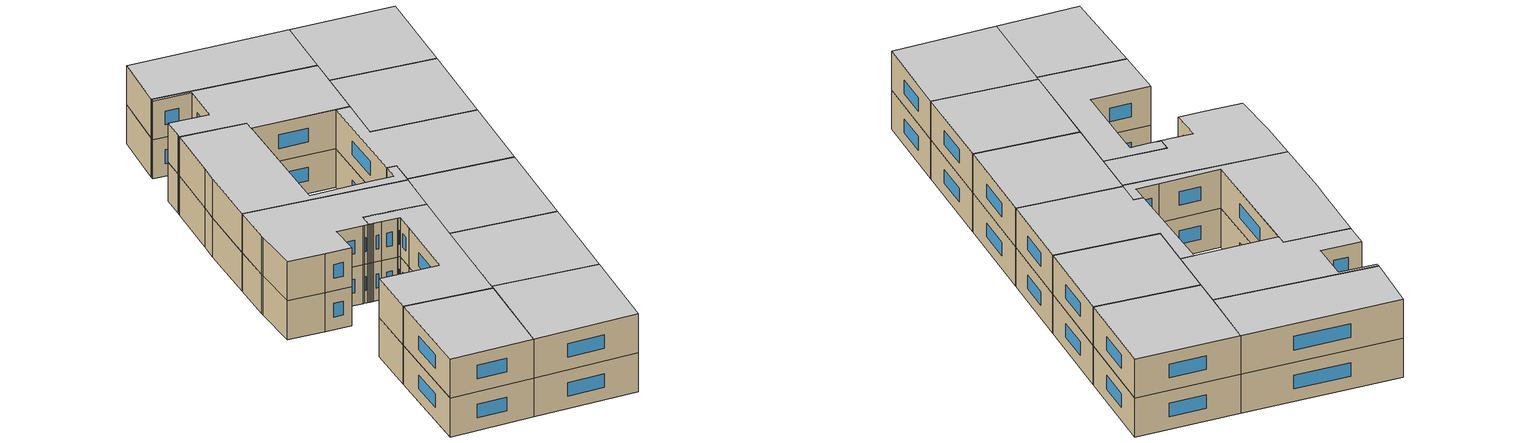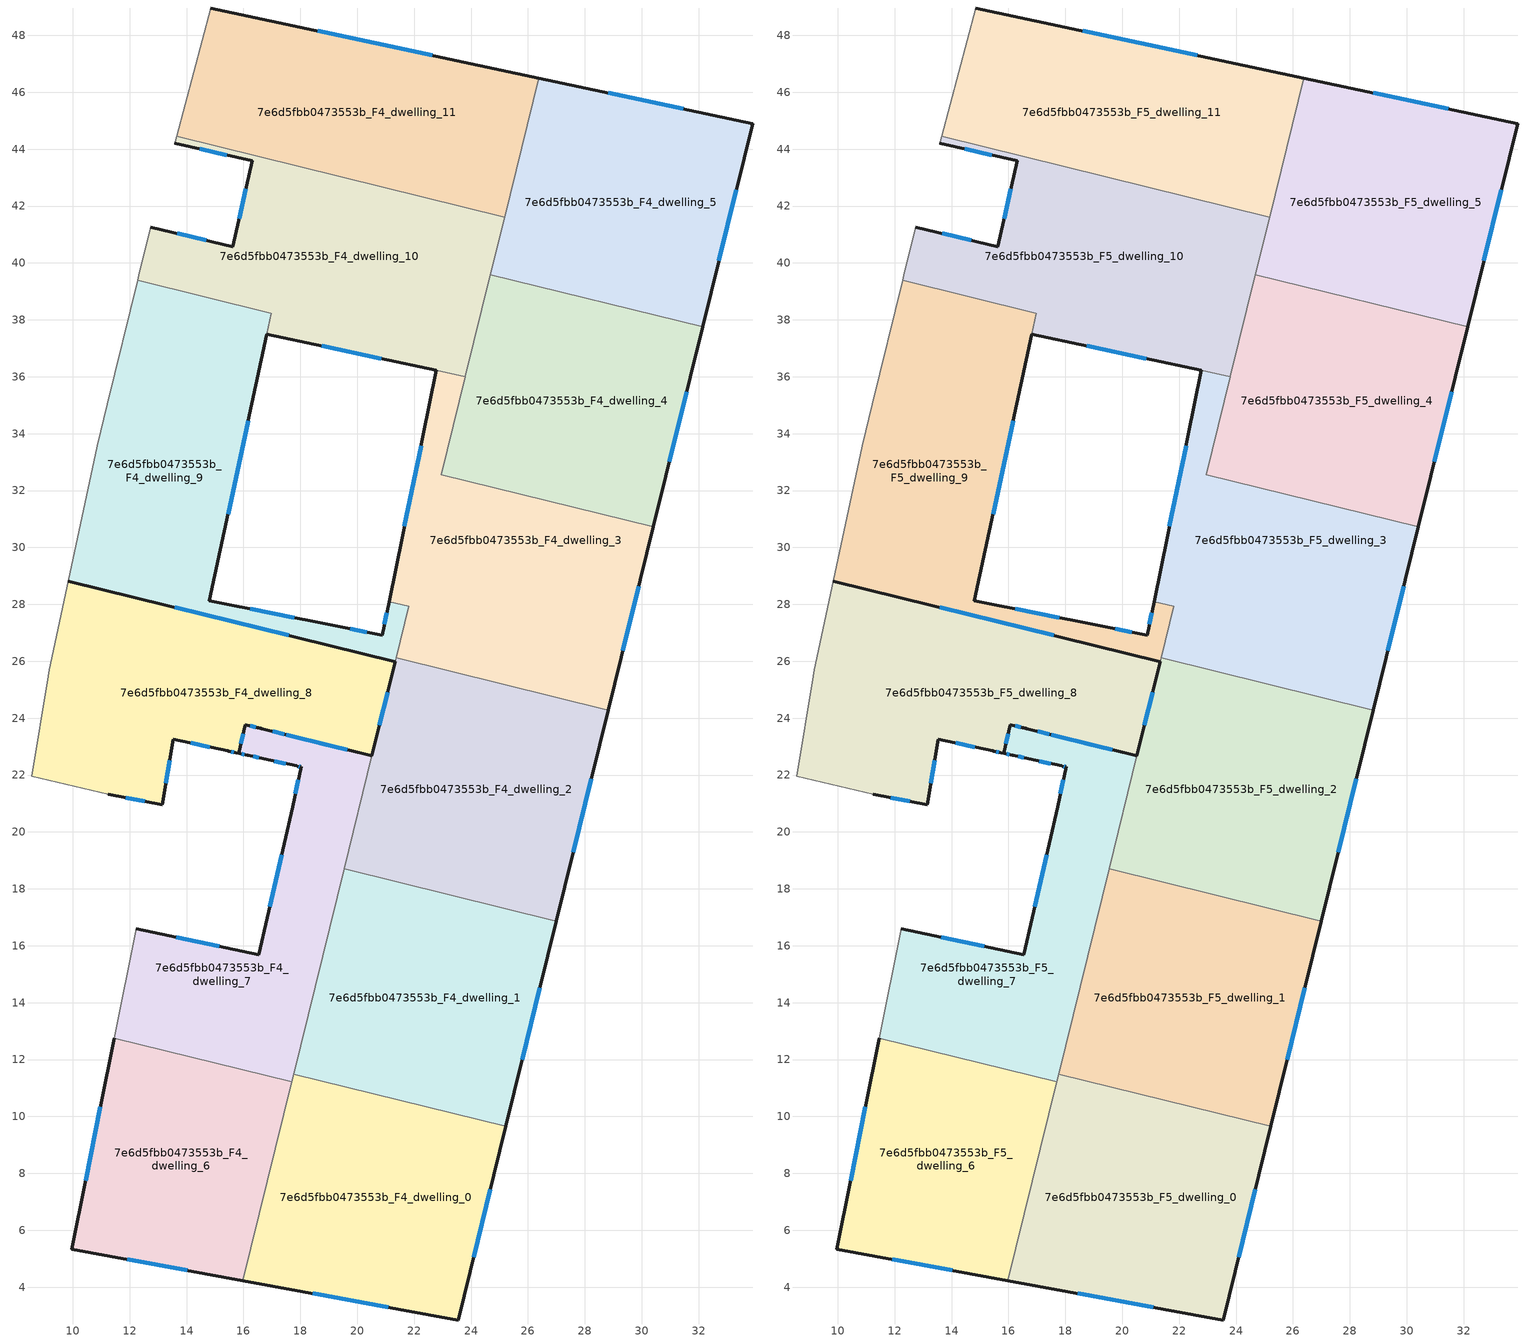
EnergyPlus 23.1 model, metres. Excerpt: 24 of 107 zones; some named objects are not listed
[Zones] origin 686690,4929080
7e6d5fbb0473553b_F4_dwelling_0
 floor to 7e6d5fbb0473553b_F3_dwelling_0 (EU_floor_Construction): 25.22,9.65 23.54,2.84 15.97,4.23 17.76,11.48 z12
 wall outside (EU_wall_Construction): 15.97,4.23 23.54,2.84 25.22,9.65 z12:15
 wall to 7e6d5fbb0473553b_F4_dwelling_1 (EU_wall_Construction): 25.22,9.65 17.76,11.48 z12:15
 wall to 7e6d5fbb0473553b_F4_dwelling_6 (EU_wall_Construction): 17.69,11.22 15.97,4.23 z12:15
 wall to 7e6d5fbb0473553b_F4_dwelling_7 (EU_wall_Construction): 17.76,11.48 17.69,11.22 z12:15
 window (EU_Window_Construction): 24.09,5.06 24.67,7.43 / 18.44,3.78 21.08,3.3 z12.98:14.02
7e6d5fbb0473553b_F4_dwelling_1
 floor to 7e6d5fbb0473553b_F3_dwelling_1 (EU_floor_Construction): 27,16.87 25.22,9.65 17.76,11.48 19.54,18.7 z12
 wall outside (EU_wall_Construction): 25.22,9.65 27,16.87 z12:15
 wall to 7e6d5fbb0473553b_F4_dwelling_2 (EU_wall_Construction): 27,16.87 19.54,18.7 z12:15
 wall to 7e6d5fbb0473553b_F4_dwelling_7 (EU_wall_Construction): 19.54,18.7 17.76,11.48 z12:15
 window (EU_Window_Construction): 25.8,12 26.42,14.52 z12.98:14.02
7e6d5fbb0473553b_F4_dwelling_10
 floor to 7e6d5fbb0473553b_F3_dwelling_10 (EU_floor_Construction): 25.18,41.62 23.8,36.01 16.81,37.5 16.97,38.23 12.28,39.39 12.34,39.65 12.73,41.26 15.62,40.57 16.3,43.59 13.58,44.21 13.6,44.26 13.65,44.45 z12
 wall outside (EU_wall_Construction): 13.58,44.21 16.3,43.59 15.62,40.57 12.73,41.26 / 16.81,37.5 22.78,36.22 z12:15
 wall to 7e6d5fbb0473553b_F4_dwelling_9 (EU_wall_Construction): 12.28,39.39 16.97,38.23 16.81,37.5 z12:15
 wall adiabatic (EU_wall_Construction): 12.73,41.26 12.34,39.65 12.28,39.39 / 13.65,44.45 13.6,44.26 13.58,44.21 z12:15
 wall to 7e6d5fbb0473553b_F4_dwelling_11 (EU_wall_Construction): 25.18,41.62 13.65,44.45 z12:15
 wall to 7e6d5fbb0473553b_F4_dwelling_3 (EU_wall_Construction): 22.78,36.22 23.8,36.01 z12:15
 wall to 7e6d5fbb0473553b_F4_dwelling_4 (EU_wall_Construction): 23.8,36.01 24.68,39.59 z12:15
 wall to 7e6d5fbb0473553b_F4_dwelling_5 (EU_wall_Construction): 24.68,39.59 25.18,41.62 z12:15
 window (EU_Window_Construction): 14.68,40.8 13.67,41.04 / 16.08,42.61 15.85,41.56 / 14.47,44.01 15.42,43.79 / 18.75,37.09 20.84,36.64 z12.98:14.02
7e6d5fbb0473553b_F4_dwelling_11
 floor to 7e6d5fbb0473553b_F3_dwelling_11 (EU_floor_Construction): 26.38,46.5 25.18,41.62 13.65,44.45 14.85,48.96 z12
 wall outside (EU_wall_Construction): 26.38,46.5 14.85,48.96 z12:15
 wall adiabatic (EU_wall_Construction): 14.85,48.96 13.65,44.45 z12:15
 wall to 7e6d5fbb0473553b_F4_dwelling_5 (EU_wall_Construction): 25.18,41.62 26.38,46.5 z12:15
 window (EU_Window_Construction): 22.63,47.3 18.6,48.16 z12.98:14.02
7e6d5fbb0473553b_F4_dwelling_2
 floor to 7e6d5fbb0473553b_F3_dwelling_2 (EU_floor_Construction): 28.82,24.28 27,16.87 19.54,18.7 21.36,26.12 z12
 wall outside (EU_wall_Construction): 27,16.87 28.82,24.28 / 21.33,25.99 20.52,22.68 z12:15
 wall to 7e6d5fbb0473553b_F4_dwelling_3 (EU_wall_Construction): 28.82,24.28 21.36,26.12 z12:15
 wall to 7e6d5fbb0473553b_F4_dwelling_9 (EU_wall_Construction): 21.36,26.12 21.33,25.99 z12:15
 wall to 7e6d5fbb0473553b_F4_dwelling_7 (EU_wall_Construction): 20.52,22.68 19.54,18.7 z12:15
 window (EU_Window_Construction): 27.59,19.28 28.23,21.87 / 21.07,24.91 20.78,23.75 z12.98:14.02
7e6d5fbb0473553b_F4_dwelling_3
 floor to 7e6d5fbb0473553b_F3_dwelling_3 (EU_floor_Construction): 30.41,30.72 28.82,24.28 21.36,26.12 21.81,27.93 21.12,28.1 22.78,36.22 23.8,36.01 22.95,32.56 z12
 wall outside (EU_wall_Construction): 22.78,36.22 21.12,28.1 / 28.82,24.28 30.41,30.72 z12:15
 wall to 7e6d5fbb0473553b_F4_dwelling_9 (EU_wall_Construction): 21.12,28.1 21.81,27.93 21.36,26.12 z12:15
 wall to 7e6d5fbb0473553b_F4_dwelling_4 (EU_wall_Construction): 30.41,30.72 22.95,32.56 23.8,36.01 z12:15
 window (EU_Window_Construction): 22.24,33.58 21.66,30.74 / 29.34,26.38 29.89,28.63 z12.98:14.02
7e6d5fbb0473553b_F4_dwelling_4
 floor to 7e6d5fbb0473553b_F3_dwelling_4 (EU_floor_Construction): 32.14,37.75 30.41,30.72 22.95,32.56 24.68,39.59 z12
 wall outside (EU_wall_Construction): 30.41,30.72 32.14,37.75 z12:15
 wall to 7e6d5fbb0473553b_F4_dwelling_5 (EU_wall_Construction): 32.14,37.75 24.68,39.59 z12:15
 window (EU_Window_Construction): 30.97,33.01 31.57,35.47 z12.98:14.02
7e6d5fbb0473553b_F4_dwelling_5
 floor to 7e6d5fbb0473553b_F3_dwelling_5 (EU_floor_Construction): 33.89,44.89 32.14,37.75 24.68,39.59 26.38,46.5 z12
 wall outside (EU_wall_Construction): 32.14,37.75 33.89,44.89 26.38,46.5 z12:15
 window (EU_Window_Construction): 31.45,45.42 28.82,45.98 / 32.71,40.07 33.32,42.57 z12.98:14.02
7e6d5fbb0473553b_F4_dwelling_6
 floor to 7e6d5fbb0473553b_F3_dwelling_6 (EU_floor_Construction): 17.69,11.22 15.97,4.23 9.96,5.33 11.46,12.75 z12
 wall outside (EU_wall_Construction): 11.46,12.75 9.96,5.33 15.97,4.23 z12:15
 wall to 7e6d5fbb0473553b_F4_dwelling_7 (EU_wall_Construction): 17.69,11.22 11.46,12.75 z12:15
 window (EU_Window_Construction): 11.92,4.98 14.02,4.59 / 10.97,10.34 10.45,7.75 z12.98:14.02
7e6d5fbb0473553b_F4_dwelling_7
 floor to 7e6d5fbb0473553b_F3_dwelling_7 (EU_floor_Construction): 20.52,22.68 17.69,11.22 11.46,12.75 12.23,16.6 16.54,15.68 17.72,20.89 18.03,22.28 17.89,22.32 17.87,22.32 16.71,22.57 16.16,22.69 16.13,22.7 15.83,22.76 16.06,23.77 16.61,23.64 16.64,23.63 17.81,23.34 17.83,23.34 z12
 wall outside (EU_wall_Construction): 16.13,22.7 16.16,22.69 16.71,22.57 17.87,22.32 17.89,22.32 18.03,22.28 17.72,20.89 16.54,15.68 12.23,16.6 / 20.52,22.68 17.83,23.34 17.81,23.34 16.64,23.63 16.61,23.64 16.06,23.77 15.83,22.76 z12:15
 wall adiabatic (EU_wall_Construction): 12.23,16.6 11.46,12.75 z12:15
 wall to 7e6d5fbb0473553b_F4_dwelling_8 (EU_wall_Construction): 15.83,22.76 15.91,22.75 16.08,22.71 16.13,22.7 z12:15
 window (EU_Window_Construction): 15.14,15.98 13.64,16.3 / 17.34,19.2 16.93,17.38 / 17.93,21.83 17.82,21.35 / 17.93,22.31 17.99,22.29 / 17.09,22.49 17.49,22.4 / 16.34,22.65 16.53,22.61 / 15.99,23.44 15.91,23.09 / 16.43,23.68 16.24,23.73 / 17.43,23.44 17.02,23.54 / 19.64,22.89 18.7,23.12 z12.98:14.02
7e6d5fbb0473553b_F4_dwelling_8
 floor to 7e6d5fbb0473553b_F3_dwelling_8 (EU_floor_Construction): 21.33,25.99 20.52,22.68 16.06,23.77 15.83,22.76 16.13,22.7 16.08,22.71 15.91,22.75 15.73,22.79 15.49,22.84 15.44,22.85 13.53,23.26 13.14,20.95 11.24,21.33 8.56,21.95 9.14,25.48 9.17,25.69 9.84,28.82 z12
 wall outside (EU_wall_Construction): 16.13,22.7 15.83,22.76 16.06,23.77 20.52,22.68 21.33,25.99 9.84,28.82 / 11.24,21.33 13.14,20.95 13.53,23.26 15.44,22.85 15.49,22.84 15.73,22.79 15.83,22.76 z12:15
 wall adiabatic (EU_wall_Construction): 9.84,28.82 9.17,25.69 9.14,25.48 8.56,21.95 11.24,21.33 z12:15
 window (EU_Window_Construction): 15.57,22.82 15.65,22.8 / 16.03,22.72 15.93,22.74 / 15.91,23.09 15.99,23.44 / 17.51,23.42 19.07,23.03 / 20.78,23.75 21.06,24.91 / 17.59,26.91 13.58,27.9 / 11.86,21.21 12.53,21.08 / 13.27,21.7 13.41,22.51 / 14.15,23.13 14.82,22.98 z12.98:14.02
7e6d5fbb0473553b_F4_dwelling_9
 floor to 7e6d5fbb0473553b_F3_dwelling_9 (EU_floor_Construction): 16.97,38.23 14.8,28.12 19.22,27.25 20.87,26.91 21.12,28.1 21.81,27.93 21.33,25.99 9.84,28.82 10.85,33.58 11.21,35.03 12.28,39.39 z12
 wall outside (EU_wall_Construction): 21.12,28.1 20.87,26.91 19.22,27.25 14.8,28.12 16.81,37.5 / 9.84,28.82 21.33,25.99 z12:15
 wall adiabatic (EU_wall_Construction): 12.28,39.39 11.21,35.03 10.85,33.58 9.84,28.82 z12:15
 window (EU_Window_Construction): 15.46,31.17 16.16,34.45 / 17.79,27.54 16.24,27.84 / 20.34,27.02 19.76,27.14 / 21.04,27.71 20.95,27.3 / 13.58,27.9 17.59,26.91 z12.98:14.02
7e6d5fbb0473553b_F5_dwelling_0
 floor to 7e6d5fbb0473553b_F4_dwelling_0 (EU_floor_Construction): 25.22,9.65 23.54,2.84 15.97,4.23 17.76,11.48 z15
 wall outside (EU_wall_Construction): 15.97,4.23 23.54,2.84 25.22,9.65 z15:18
 wall to 7e6d5fbb0473553b_F5_dwelling_1 (EU_wall_Construction): 25.22,9.65 17.76,11.48 z15:18
 wall to 7e6d5fbb0473553b_F5_dwelling_6 (EU_wall_Construction): 17.69,11.22 15.97,4.23 z15:18
 wall to 7e6d5fbb0473553b_F5_dwelling_7 (EU_wall_Construction): 17.76,11.48 17.69,11.22 z15:18
 window (EU_Window_Construction): 24.09,5.06 24.67,7.43 / 18.44,3.78 21.08,3.3 z15.98:17.02
 ceiling to 7e6d5fbb0473553b_F6_dwelling_0 (EU_floor_Construction): 23.54,2.84 25.22,9.65 17.76,11.48 15.97,4.23 z18
7e6d5fbb0473553b_F5_dwelling_1
 floor to 7e6d5fbb0473553b_F4_dwelling_1 (EU_floor_Construction): 27,16.87 25.22,9.65 17.76,11.48 19.54,18.7 z15
 wall outside (EU_wall_Construction): 25.22,9.65 27,16.87 z15:18
 wall to 7e6d5fbb0473553b_F5_dwelling_2 (EU_wall_Construction): 27,16.87 19.54,18.7 z15:18
 wall to 7e6d5fbb0473553b_F5_dwelling_7 (EU_wall_Construction): 19.54,18.7 17.76,11.48 z15:18
 window (EU_Window_Construction): 25.8,12 26.42,14.52 z15.98:17.02
 ceiling to 7e6d5fbb0473553b_F6_dwelling_1 (EU_floor_Construction): 25.22,9.65 27,16.87 19.54,18.7 17.76,11.48 z18
7e6d5fbb0473553b_F5_dwelling_10
 floor to 7e6d5fbb0473553b_F4_dwelling_10 (EU_floor_Construction): 25.18,41.62 23.8,36.01 16.81,37.5 16.97,38.23 12.28,39.39 12.34,39.65 12.73,41.26 15.62,40.57 16.3,43.59 13.58,44.21 13.6,44.26 13.65,44.45 z15
 wall outside (EU_wall_Construction): 13.58,44.21 16.3,43.59 15.62,40.57 12.73,41.26 / 16.81,37.5 22.78,36.22 z15:18
 wall to 7e6d5fbb0473553b_F5_dwelling_9 (EU_wall_Construction): 12.28,39.39 16.97,38.23 16.81,37.5 z15:18
 wall adiabatic (EU_wall_Construction): 12.73,41.26 12.34,39.65 12.28,39.39 / 13.65,44.45 13.6,44.26 13.58,44.21 z15:18
 wall to 7e6d5fbb0473553b_F5_dwelling_11 (EU_wall_Construction): 25.18,41.62 13.65,44.45 z15:18
 wall to 7e6d5fbb0473553b_F5_dwelling_3 (EU_wall_Construction): 22.78,36.22 23.8,36.01 z15:18
 wall to 7e6d5fbb0473553b_F5_dwelling_4 (EU_wall_Construction): 23.8,36.01 24.68,39.59 z15:18
 wall to 7e6d5fbb0473553b_F5_dwelling_5 (EU_wall_Construction): 24.68,39.59 25.18,41.62 z15:18
 window (EU_Window_Construction): 14.68,40.8 13.67,41.04 / 16.08,42.61 15.85,41.56 / 14.47,44.01 15.42,43.79 / 18.75,37.09 20.84,36.64 z15.98:17.02
 ceiling to 7e6d5fbb0473553b_F6_dwelling_10 (EU_floor_Construction): 23.8,36.01 25.18,41.62 13.65,44.45 13.6,44.26 13.58,44.21 16.3,43.59 15.62,40.57 12.73,41.26 12.34,39.65 12.28,39.39 16.97,38.23 16.81,37.5 z18
7e6d5fbb0473553b_F5_dwelling_11
 floor to 7e6d5fbb0473553b_F4_dwelling_11 (EU_floor_Construction): 26.38,46.5 25.18,41.62 13.65,44.45 14.85,48.96 z15
 wall outside (EU_wall_Construction): 26.38,46.5 14.85,48.96 z15:18
 wall adiabatic (EU_wall_Construction): 14.85,48.96 13.65,44.45 z15:18
 wall to 7e6d5fbb0473553b_F5_dwelling_5 (EU_wall_Construction): 25.18,41.62 26.38,46.5 z15:18
 window (EU_Window_Construction): 22.63,47.3 18.6,48.16 z15.98:17.02
 ceiling to 7e6d5fbb0473553b_F6_dwelling_11 (EU_floor_Construction): 25.18,41.62 26.38,46.5 14.85,48.96 13.65,44.45 z18
7e6d5fbb0473553b_F5_dwelling_2
 floor to 7e6d5fbb0473553b_F4_dwelling_2 (EU_floor_Construction): 28.82,24.28 27,16.87 19.54,18.7 21.36,26.12 z15
 wall outside (EU_wall_Construction): 27,16.87 28.82,24.28 / 21.33,25.99 20.52,22.68 z15:18
 wall to 7e6d5fbb0473553b_F5_dwelling_3 (EU_wall_Construction): 28.82,24.28 21.36,26.12 z15:18
 wall to 7e6d5fbb0473553b_F5_dwelling_9 (EU_wall_Construction): 21.36,26.12 21.33,25.99 z15:18
 wall to 7e6d5fbb0473553b_F5_dwelling_7 (EU_wall_Construction): 20.52,22.68 19.54,18.7 z15:18
 window (EU_Window_Construction): 27.59,19.28 28.23,21.87 / 21.07,24.91 20.78,23.75 z15.98:17.02
 ceiling to 7e6d5fbb0473553b_F6_dwelling_2 (EU_floor_Construction): 27,16.87 28.82,24.28 21.36,26.12 19.54,18.7 z18
7e6d5fbb0473553b_F5_dwelling_3
 floor to 7e6d5fbb0473553b_F4_dwelling_3 (EU_floor_Construction): 30.41,30.72 28.82,24.28 21.36,26.12 21.81,27.93 21.12,28.1 22.78,36.22 23.8,36.01 22.95,32.56 z15
 wall outside (EU_wall_Construction): 22.78,36.22 21.12,28.1 / 28.82,24.28 30.41,30.72 z15:18
 wall to 7e6d5fbb0473553b_F5_dwelling_9 (EU_wall_Construction): 21.12,28.1 21.81,27.93 21.36,26.12 z15:18
 wall to 7e6d5fbb0473553b_F5_dwelling_4 (EU_wall_Construction): 30.41,30.72 22.95,32.56 23.8,36.01 z15:18
 window (EU_Window_Construction): 22.24,33.58 21.66,30.74 / 29.34,26.38 29.89,28.63 z15.98:17.02
 ceiling to 7e6d5fbb0473553b_F6_dwelling_3 (EU_floor_Construction): 28.82,24.28 30.41,30.72 22.95,32.56 23.8,36.01 22.78,36.22 21.12,28.1 21.81,27.93 21.36,26.12 z18
7e6d5fbb0473553b_F5_dwelling_4
 floor to 7e6d5fbb0473553b_F4_dwelling_4 (EU_floor_Construction): 32.14,37.75 30.41,30.72 22.95,32.56 24.68,39.59 z15
 wall outside (EU_wall_Construction): 30.41,30.72 32.14,37.75 z15:18
 wall to 7e6d5fbb0473553b_F5_dwelling_5 (EU_wall_Construction): 32.14,37.75 24.68,39.59 z15:18
 window (EU_Window_Construction): 30.97,33.01 31.57,35.47 z15.98:17.02
 ceiling to 7e6d5fbb0473553b_F6_dwelling_4 (EU_floor_Construction): 30.41,30.72 32.14,37.75 24.68,39.59 22.95,32.56 z18
7e6d5fbb0473553b_F5_dwelling_5
 floor to 7e6d5fbb0473553b_F4_dwelling_5 (EU_floor_Construction): 33.89,44.89 32.14,37.75 24.68,39.59 26.38,46.5 z15
 wall outside (EU_wall_Construction): 32.14,37.75 33.89,44.89 26.38,46.5 z15:18
 window (EU_Window_Construction): 31.45,45.42 28.82,45.98 / 32.71,40.07 33.32,42.57 z15.98:17.02
 ceiling to 7e6d5fbb0473553b_F6_dwelling_5 (EU_floor_Construction): 32.14,37.75 33.89,44.89 26.38,46.5 24.68,39.59 z18
7e6d5fbb0473553b_F5_dwelling_6
 floor to 7e6d5fbb0473553b_F4_dwelling_6 (EU_floor_Construction): 17.69,11.22 15.97,4.23 9.96,5.33 11.46,12.75 z15
 wall outside (EU_wall_Construction): 11.46,12.75 9.96,5.33 15.97,4.23 z15:18
 wall to 7e6d5fbb0473553b_F5_dwelling_7 (EU_wall_Construction): 17.69,11.22 11.46,12.75 z15:18
 window (EU_Window_Construction): 11.92,4.98 14.02,4.59 / 10.97,10.34 10.45,7.75 z15.98:17.02
 ceiling to 7e6d5fbb0473553b_F6_dwelling_6 (EU_floor_Construction): 15.97,4.23 17.69,11.22 11.46,12.75 9.96,5.33 z18
7e6d5fbb0473553b_F5_dwelling_7
 floor to 7e6d5fbb0473553b_F4_dwelling_7 (EU_floor_Construction): 20.52,22.68 17.69,11.22 11.46,12.75 12.23,16.6 16.54,15.68 17.72,20.89 18.03,22.28 17.89,22.32 17.87,22.32 16.71,22.57 16.16,22.69 16.13,22.7 15.83,22.76 16.06,23.77 16.61,23.64 16.64,23.63 17.81,23.34 17.83,23.34 z15
 wall outside (EU_wall_Construction): 16.13,22.7 16.16,22.69 16.71,22.57 17.87,22.32 17.89,22.32 18.03,22.28 17.72,20.89 16.54,15.68 12.23,16.6 / 20.52,22.68 17.83,23.34 17.81,23.34 16.64,23.63 16.61,23.64 16.06,23.77 15.83,22.76 z15:18
 wall adiabatic (EU_wall_Construction): 12.23,16.6 11.46,12.75 z15:18
 wall to 7e6d5fbb0473553b_F5_dwelling_8 (EU_wall_Construction): 15.83,22.76 15.91,22.75 16.08,22.71 16.13,22.7 z15:18
 window (EU_Window_Construction): 15.14,15.98 13.64,16.3 / 17.34,19.2 16.93,17.38 / 17.93,21.83 17.82,21.35 / 17.93,22.31 17.99,22.29 / 17.09,22.49 17.49,22.4 / 16.34,22.65 16.53,22.61 / 15.99,23.44 15.91,23.09 / 16.43,23.68 16.24,23.73 / 17.43,23.44 17.02,23.54 / 19.64,22.89 18.7,23.12 z15.98:17.02
 ceiling to 7e6d5fbb0473553b_F6_dwelling_7 (EU_floor_Construction): 17.69,11.22 20.52,22.68 17.83,23.34 17.81,23.34 16.64,23.63 16.61,23.64 16.06,23.77 15.83,22.76 16.13,22.7 16.16,22.69 16.71,22.57 17.87,22.32 17.89,22.32 18.03,22.28 17.72,20.89 16.54,15.68 12.23,16.6 11.46,12.75 z18
7e6d5fbb0473553b_F5_dwelling_8
 floor to 7e6d5fbb0473553b_F4_dwelling_8 (EU_floor_Construction): 21.33,25.99 20.52,22.68 16.06,23.77 15.83,22.76 16.13,22.7 16.08,22.71 15.91,22.75 15.73,22.79 15.49,22.84 15.44,22.85 13.53,23.26 13.14,20.95 11.24,21.33 8.56,21.95 9.14,25.48 9.17,25.69 9.84,28.82 z15
 wall outside (EU_wall_Construction): 16.13,22.7 15.83,22.76 16.06,23.77 20.52,22.68 21.33,25.99 9.84,28.82 / 11.24,21.33 13.14,20.95 13.53,23.26 15.44,22.85 15.49,22.84 15.73,22.79 15.83,22.76 z15:18
 wall adiabatic (EU_wall_Construction): 9.84,28.82 9.17,25.69 9.14,25.48 8.56,21.95 11.24,21.33 z15:18
 window (EU_Window_Construction): 15.57,22.82 15.65,22.8 / 16.03,22.72 15.93,22.74 / 15.91,23.09 15.99,23.44 / 17.51,23.42 19.07,23.03 / 20.78,23.75 21.06,24.91 / 17.59,26.91 13.58,27.9 / 11.86,21.21 12.53,21.08 / 13.27,21.7 13.41,22.51 / 14.15,23.13 14.82,22.98 z15.98:17.02
 ceiling to 7e6d5fbb0473553b_F6_dwelling_8 (EU_floor_Construction): 20.52,22.68 21.33,25.99 9.84,28.82 9.17,25.69 9.14,25.48 8.56,21.95 11.24,21.33 13.14,20.95 13.53,23.26 15.44,22.85 15.49,22.84 15.73,22.79 15.91,22.75 16.08,22.71 16.13,22.7 15.83,22.76 16.06,23.77 z18
7e6d5fbb0473553b_F5_dwelling_9
 floor to 7e6d5fbb0473553b_F4_dwelling_9 (EU_floor_Construction): 16.97,38.23 14.8,28.12 19.22,27.25 20.87,26.91 21.12,28.1 21.81,27.93 21.33,25.99 9.84,28.82 10.85,33.58 11.21,35.03 12.28,39.39 z15
 wall outside (EU_wall_Construction): 21.12,28.1 20.87,26.91 19.22,27.25 14.8,28.12 16.81,37.5 / 9.84,28.82 21.33,25.99 z15:18
 wall adiabatic (EU_wall_Construction): 12.28,39.39 11.21,35.03 10.85,33.58 9.84,28.82 z15:18
 window (EU_Window_Construction): 15.46,31.17 16.16,34.45 / 17.79,27.54 16.24,27.84 / 20.34,27.02 19.76,27.14 / 21.04,27.71 20.95,27.3 / 13.58,27.9 17.59,26.91 z15.98:17.02
 ceiling to 7e6d5fbb0473553b_F6_dwelling_9 (EU_floor_Construction): 21.33,25.99 21.81,27.93 21.12,28.1 20.87,26.91 19.22,27.25 14.8,28.12 16.97,38.23 12.28,39.39 11.21,35.03 10.85,33.58 9.84,28.82 z18
[Building]
EU S2 Campaign: North Axis=0; Terrain=City; Solar Distribution=FullExterior
[Site:Location]
Bologna: Latitude=44.5; Longitude=11.25; Time Zone=1; Elevation=37
[SizingPeriod:WeatherFileDays]
AnnualSizingPeriod: Begin Month=1; Begin Day of Month=1; End Month=12; End Day of Month=31; Day of Week for Start Day=Monday; Use Weather File Daylight Saving Period=No; Use Weather File Rain and Snow Indicators=No
[MATERIAL]
EU_InternalMass_Material: Roughness=MediumRough; Thickness=0.1; Conductivity=1; Density=1800; Specific Heat=900; Thermal Absorptance=0.9; Solar Absorptance=0.7; Visible Absorptance=0.7
[MATERIAL:NOMASS] Roughness=MediumRough; Thermal Absorptance=0.9; Solar Absorptance=0.7; Visible Absorptance=0.7
Name | Thermal Resistance
EU_wall_NoMass | 0.905828
EU_floor_NoMass | 0.67114
[WINDOWMATERIAL:SIMPLEGLAZINGSYSTEM]
EU_Window_SimpleGlazing: UFactor=4.52486; Solar Heat Gain Coefficient=0.85; Visible Transmittance=0.85
[CONSTRUCTION]
EU_wall_Construction: EU_wall_NoMass
EU_floor_Construction: EU_floor_NoMass
EU_Window_Construction: EU_Window_SimpleGlazing
EU_InternalMass_Construction: EU_InternalMass_Material
[ZONE] Type=1; Multiplier=1; Ceiling Height=autocalculate; Floor Area=autocalculate; Part of Total Floor Area=Yes
Name | Volume
7e6d5fbb0473553b_F4_dwelling_0; 7e6d5fbb0473553b_F5_dwelling_0 | 166.756
7e6d5fbb0473553b_F4_dwelling_1; 7e6d5fbb0473553b_F5_dwelling_1 | 171.341
7e6d5fbb0473553b_F4_dwelling_10; 7e6d5fbb0473553b_F5_dwelling_10 | 175.202
7e6d5fbb0473553b_F4_dwelling_11; 7e6d5fbb0473553b_F5_dwelling_11 | 172.017
7e6d5fbb0473553b_F4_dwelling_2; 7e6d5fbb0473553b_F5_dwelling_2 | 175.941
7e6d5fbb0473553b_F4_dwelling_3; 7e6d5fbb0473553b_F5_dwelling_3 | 174.679
7e6d5fbb0473553b_F4_dwelling_4; 7e6d5fbb0473553b_F5_dwelling_4 | 166.767
7e6d5fbb0473553b_F4_dwelling_5; 7e6d5fbb0473553b_F5_dwelling_5 | 166.743
7e6d5fbb0473553b_F4_dwelling_6; 7e6d5fbb0473553b_F5_dwelling_6 | 138.686
7e6d5fbb0473553b_F4_dwelling_7; 7e6d5fbb0473553b_F5_dwelling_7 | 137.58
7e6d5fbb0473553b_F4_dwelling_8; 7e6d5fbb0473553b_F5_dwelling_8 | 177.735
7e6d5fbb0473553b_F4_dwelling_9; 7e6d5fbb0473553b_F5_dwelling_9 | 177.542
[INTERNALMASS] Construction=EU_InternalMass_Construction
Name | Zone or ZoneList | Surface Area
7e6d5fbb0473553b_F4_dwelling_0_EU_InternalMass | 7e6d5fbb0473553b_F4_dwelling_0 | 55.5853
7e6d5fbb0473553b_F4_dwelling_1_EU_InternalMass | 7e6d5fbb0473553b_F4_dwelling_1 | 57.1151
7e6d5fbb0473553b_F4_dwelling_2_EU_InternalMass | 7e6d5fbb0473553b_F4_dwelling_2 | 58.6509
7e6d5fbb0473553b_F4_dwelling_3_EU_InternalMass | 7e6d5fbb0473553b_F4_dwelling_3 | 58.2217
7e6d5fbb0473553b_F4_dwelling_4_EU_InternalMass | 7e6d5fbb0473553b_F4_dwelling_4 | 55.5888
7e6d5fbb0473553b_F4_dwelling_5_EU_InternalMass | 7e6d5fbb0473553b_F4_dwelling_5 | 55.581
7e6d5fbb0473553b_F4_dwelling_6_EU_InternalMass | 7e6d5fbb0473553b_F4_dwelling_6 | 46.2306
7e6d5fbb0473553b_F4_dwelling_7_EU_InternalMass | 7e6d5fbb0473553b_F4_dwelling_7 | 45.8602
7e6d5fbb0473553b_F4_dwelling_8_EU_InternalMass | 7e6d5fbb0473553b_F4_dwelling_8 | 59.2491
7e6d5fbb0473553b_F4_dwelling_9_EU_InternalMass | 7e6d5fbb0473553b_F4_dwelling_9 | 59.1993
7e6d5fbb0473553b_F4_dwelling_10_EU_InternalMass | 7e6d5fbb0473553b_F4_dwelling_10 | 58.4046
7e6d5fbb0473553b_F4_dwelling_11_EU_InternalMass | 7e6d5fbb0473553b_F4_dwelling_11 | 57.3349
7e6d5fbb0473553b_F5_dwelling_0_EU_InternalMass | 7e6d5fbb0473553b_F5_dwelling_0 | 55.5853
7e6d5fbb0473553b_F5_dwelling_1_EU_InternalMass | 7e6d5fbb0473553b_F5_dwelling_1 | 57.1151
7e6d5fbb0473553b_F5_dwelling_2_EU_InternalMass | 7e6d5fbb0473553b_F5_dwelling_2 | 58.6509
7e6d5fbb0473553b_F5_dwelling_3_EU_InternalMass | 7e6d5fbb0473553b_F5_dwelling_3 | 58.2217
7e6d5fbb0473553b_F5_dwelling_4_EU_InternalMass | 7e6d5fbb0473553b_F5_dwelling_4 | 55.5888
7e6d5fbb0473553b_F5_dwelling_5_EU_InternalMass | 7e6d5fbb0473553b_F5_dwelling_5 | 55.581
7e6d5fbb0473553b_F5_dwelling_6_EU_InternalMass | 7e6d5fbb0473553b_F5_dwelling_6 | 46.2306
7e6d5fbb0473553b_F5_dwelling_7_EU_InternalMass | 7e6d5fbb0473553b_F5_dwelling_7 | 45.8602
7e6d5fbb0473553b_F5_dwelling_8_EU_InternalMass | 7e6d5fbb0473553b_F5_dwelling_8 | 59.2491
7e6d5fbb0473553b_F5_dwelling_9_EU_InternalMass | 7e6d5fbb0473553b_F5_dwelling_9 | 59.1993
7e6d5fbb0473553b_F5_dwelling_10_EU_InternalMass | 7e6d5fbb0473553b_F5_dwelling_10 | 58.4046
7e6d5fbb0473553b_F5_dwelling_11_EU_InternalMass | 7e6d5fbb0473553b_F5_dwelling_11 | 57.3349
[OTHEREQUIPMENT] Fuel Type=Electricity; Design Level Calculation Method=Watts/Area; Power per Zone Floor Area=1; Fraction Latent=0; Fraction Radiant=0; Fraction Lost=0; Carbon Dioxide Generation Rate=0; EndUse Subcategory=EU_Step8_InternalGains
Name | Zone or ZoneList or Space or SpaceList | Schedule
EU_Step8_InternalGain_7e6d5fbb0473553b_F4_dwelling_0_f000 | 7e6d5fbb0473553b_F4_dwelling_0 | EU_Step8_GainSchedule_7e6d5fbb0473553b_F4_dwelling_0_f000
EU_Step8_InternalGain_7e6d5fbb0473553b_F4_dwelling_1_f000 | 7e6d5fbb0473553b_F4_dwelling_1 | EU_Step8_GainSchedule_7e6d5fbb0473553b_F4_dwelling_1_f000
EU_Step8_InternalGain_7e6d5fbb0473553b_F4_dwelling_2_f000 | 7e6d5fbb0473553b_F4_dwelling_2 | EU_Step8_GainSchedule_7e6d5fbb0473553b_F4_dwelling_2_f000
EU_Step8_InternalGain_7e6d5fbb0473553b_F4_dwelling_3_f000 | 7e6d5fbb0473553b_F4_dwelling_3 | EU_Step8_GainSchedule_7e6d5fbb0473553b_F4_dwelling_3_f000
EU_Step8_InternalGain_7e6d5fbb0473553b_F4_dwelling_4_f000 | 7e6d5fbb0473553b_F4_dwelling_4 | EU_Step8_GainSchedule_7e6d5fbb0473553b_F4_dwelling_4_f000
EU_Step8_InternalGain_7e6d5fbb0473553b_F4_dwelling_5_f000 | 7e6d5fbb0473553b_F4_dwelling_5 | EU_Step8_GainSchedule_7e6d5fbb0473553b_F4_dwelling_5_f000
EU_Step8_InternalGain_7e6d5fbb0473553b_F4_dwelling_6_f000 | 7e6d5fbb0473553b_F4_dwelling_6 | EU_Step8_GainSchedule_7e6d5fbb0473553b_F4_dwelling_6_f000
EU_Step8_InternalGain_7e6d5fbb0473553b_F4_dwelling_7_f000 | 7e6d5fbb0473553b_F4_dwelling_7 | EU_Step8_GainSchedule_7e6d5fbb0473553b_F4_dwelling_7_f000
EU_Step8_InternalGain_7e6d5fbb0473553b_F4_dwelling_8_f000 | 7e6d5fbb0473553b_F4_dwelling_8 | EU_Step8_GainSchedule_7e6d5fbb0473553b_F4_dwelling_8_f000
EU_Step8_InternalGain_7e6d5fbb0473553b_F4_dwelling_9_f000 | 7e6d5fbb0473553b_F4_dwelling_9 | EU_Step8_GainSchedule_7e6d5fbb0473553b_F4_dwelling_9_f000
EU_Step8_InternalGain_7e6d5fbb0473553b_F4_dwelling_10_f000 | 7e6d5fbb0473553b_F4_dwelling_10 | EU_Step8_GainSchedule_7e6d5fbb0473553b_F4_dwelling_10_f000
EU_Step8_InternalGain_7e6d5fbb0473553b_F4_dwelling_11_f000 | 7e6d5fbb0473553b_F4_dwelling_11 | EU_Step8_GainSchedule_7e6d5fbb0473553b_F4_dwelling_11_f000
EU_Step8_InternalGain_7e6d5fbb0473553b_F5_dwelling_0_f000 | 7e6d5fbb0473553b_F5_dwelling_0 | EU_Step8_GainSchedule_7e6d5fbb0473553b_F5_dwelling_0_f000
EU_Step8_InternalGain_7e6d5fbb0473553b_F5_dwelling_1_f000 | 7e6d5fbb0473553b_F5_dwelling_1 | EU_Step8_GainSchedule_7e6d5fbb0473553b_F5_dwelling_1_f000
EU_Step8_InternalGain_7e6d5fbb0473553b_F5_dwelling_2_f000 | 7e6d5fbb0473553b_F5_dwelling_2 | EU_Step8_GainSchedule_7e6d5fbb0473553b_F5_dwelling_2_f000
EU_Step8_InternalGain_7e6d5fbb0473553b_F5_dwelling_3_f000 | 7e6d5fbb0473553b_F5_dwelling_3 | EU_Step8_GainSchedule_7e6d5fbb0473553b_F5_dwelling_3_f000
EU_Step8_InternalGain_7e6d5fbb0473553b_F5_dwelling_4_f000 | 7e6d5fbb0473553b_F5_dwelling_4 | EU_Step8_GainSchedule_7e6d5fbb0473553b_F5_dwelling_4_f000
EU_Step8_InternalGain_7e6d5fbb0473553b_F5_dwelling_5_f000 | 7e6d5fbb0473553b_F5_dwelling_5 | EU_Step8_GainSchedule_7e6d5fbb0473553b_F5_dwelling_5_f000
EU_Step8_InternalGain_7e6d5fbb0473553b_F5_dwelling_6_f000 | 7e6d5fbb0473553b_F5_dwelling_6 | EU_Step8_GainSchedule_7e6d5fbb0473553b_F5_dwelling_6_f000
EU_Step8_InternalGain_7e6d5fbb0473553b_F5_dwelling_7_f000 | 7e6d5fbb0473553b_F5_dwelling_7 | EU_Step8_GainSchedule_7e6d5fbb0473553b_F5_dwelling_7_f000
EU_Step8_InternalGain_7e6d5fbb0473553b_F5_dwelling_8_f000 | 7e6d5fbb0473553b_F5_dwelling_8 | EU_Step8_GainSchedule_7e6d5fbb0473553b_F5_dwelling_8_f000
EU_Step8_InternalGain_7e6d5fbb0473553b_F5_dwelling_9_f000 | 7e6d5fbb0473553b_F5_dwelling_9 | EU_Step8_GainSchedule_7e6d5fbb0473553b_F5_dwelling_9_f000
EU_Step8_InternalGain_7e6d5fbb0473553b_F5_dwelling_10_f000 | 7e6d5fbb0473553b_F5_dwelling_10 | EU_Step8_GainSchedule_7e6d5fbb0473553b_F5_dwelling_10_f000
EU_Step8_InternalGain_7e6d5fbb0473553b_F5_dwelling_11_f000 | 7e6d5fbb0473553b_F5_dwelling_11 | EU_Step8_GainSchedule_7e6d5fbb0473553b_F5_dwelling_11_f000
[ZONEVENTILATION:DESIGNFLOWRATE] Schedule=EU_AlwaysOn; Design Flow Rate Calculation Method=AirChanges/Hour; Air Changes per Hour=0.73129; Ventilation Type=Natural; Fan Pressure Rise=0; Fan Total Efficiency=1; Constant Term Coefficient=1; Temperature Term Coefficient=0; Velocity Term Coefficient=0; Velocity Squared Term Coefficient=0; Minimum Indoor Temperature=-100; Maximum Indoor Temperature=100; Delta Temperature=-100; Minimum Outdoor Temperature=-100; Maximum Outdoor Temperature=100; Maximum Wind Speed=40
Name | Zone or ZoneList or Space or SpaceList
EU_ConstantAir_7e6d5fbb0473553b_F4_dwelling_0 | 7e6d5fbb0473553b_F4_dwelling_0
EU_ConstantAir_7e6d5fbb0473553b_F4_dwelling_1 | 7e6d5fbb0473553b_F4_dwelling_1
EU_ConstantAir_7e6d5fbb0473553b_F4_dwelling_2 | 7e6d5fbb0473553b_F4_dwelling_2
EU_ConstantAir_7e6d5fbb0473553b_F4_dwelling_3 | 7e6d5fbb0473553b_F4_dwelling_3
EU_ConstantAir_7e6d5fbb0473553b_F4_dwelling_4 | 7e6d5fbb0473553b_F4_dwelling_4
EU_ConstantAir_7e6d5fbb0473553b_F4_dwelling_5 | 7e6d5fbb0473553b_F4_dwelling_5
EU_ConstantAir_7e6d5fbb0473553b_F4_dwelling_6 | 7e6d5fbb0473553b_F4_dwelling_6
EU_ConstantAir_7e6d5fbb0473553b_F4_dwelling_7 | 7e6d5fbb0473553b_F4_dwelling_7
EU_ConstantAir_7e6d5fbb0473553b_F4_dwelling_8 | 7e6d5fbb0473553b_F4_dwelling_8
EU_ConstantAir_7e6d5fbb0473553b_F4_dwelling_9 | 7e6d5fbb0473553b_F4_dwelling_9
EU_ConstantAir_7e6d5fbb0473553b_F4_dwelling_10 | 7e6d5fbb0473553b_F4_dwelling_10
EU_ConstantAir_7e6d5fbb0473553b_F4_dwelling_11 | 7e6d5fbb0473553b_F4_dwelling_11
EU_ConstantAir_7e6d5fbb0473553b_F5_dwelling_0 | 7e6d5fbb0473553b_F5_dwelling_0
EU_ConstantAir_7e6d5fbb0473553b_F5_dwelling_1 | 7e6d5fbb0473553b_F5_dwelling_1
EU_ConstantAir_7e6d5fbb0473553b_F5_dwelling_2 | 7e6d5fbb0473553b_F5_dwelling_2
EU_ConstantAir_7e6d5fbb0473553b_F5_dwelling_3 | 7e6d5fbb0473553b_F5_dwelling_3
EU_ConstantAir_7e6d5fbb0473553b_F5_dwelling_4 | 7e6d5fbb0473553b_F5_dwelling_4
EU_ConstantAir_7e6d5fbb0473553b_F5_dwelling_5 | 7e6d5fbb0473553b_F5_dwelling_5
EU_ConstantAir_7e6d5fbb0473553b_F5_dwelling_6 | 7e6d5fbb0473553b_F5_dwelling_6
EU_ConstantAir_7e6d5fbb0473553b_F5_dwelling_7 | 7e6d5fbb0473553b_F5_dwelling_7
EU_ConstantAir_7e6d5fbb0473553b_F5_dwelling_8 | 7e6d5fbb0473553b_F5_dwelling_8
EU_ConstantAir_7e6d5fbb0473553b_F5_dwelling_9 | 7e6d5fbb0473553b_F5_dwelling_9
EU_ConstantAir_7e6d5fbb0473553b_F5_dwelling_10 | 7e6d5fbb0473553b_F5_dwelling_10
EU_ConstantAir_7e6d5fbb0473553b_F5_dwelling_11 | 7e6d5fbb0473553b_F5_dwelling_11
[HVACTEMPLATE:ZONE:IDEALLOADSAIRSYSTEM] System Availability Schedule=EU_AlwaysOn; Maximum Heating Supply Air Temperature=50; Minimum Cooling Supply Air Temperature=13; Maximum Heating Supply Air Humidity Ratio=0.0156; Minimum Cooling Supply Air Humidity Ratio=0.0077; Heating Limit=NoLimit; Cooling Limit=NoLimit; Heating Availability Schedule=EU_AlwaysOn; Cooling Availability Schedule=EU_CoolingOff; Dehumidification Control Type=ConstantSensibleHeatRatio; Cooling Sensible Heat Ratio=0.7; Dehumidification Setpoint=60; Humidification Control Type=None; Humidification Setpoint=30; Outdoor Air Method=None; Outdoor Air Flow Rate per Person=0.00944; Outdoor Air Flow Rate per Zone Floor Area=0; Outdoor Air Flow Rate per Zone=0; Demand Controlled Ventilation Type=None; Outdoor Air Economizer Type=NoEconomizer; Heat Recovery Type=None; Sensible Heat Recovery Effectiveness=0.7; Latent Heat Recovery Effectiveness=0.65
Name | Template Thermostat
7e6d5fbb0473553b_F4_dwelling_0 | EU_HeatOnly_7e6d5fbb0473553b_F4_dwelling_0
7e6d5fbb0473553b_F4_dwelling_1 | EU_HeatOnly_7e6d5fbb0473553b_F4_dwelling_1
7e6d5fbb0473553b_F4_dwelling_2 | EU_HeatOnly_7e6d5fbb0473553b_F4_dwelling_2
7e6d5fbb0473553b_F4_dwelling_3 | EU_HeatOnly_7e6d5fbb0473553b_F4_dwelling_3
7e6d5fbb0473553b_F4_dwelling_4 | EU_HeatOnly_7e6d5fbb0473553b_F4_dwelling_4
7e6d5fbb0473553b_F4_dwelling_5 | EU_HeatOnly_7e6d5fbb0473553b_F4_dwelling_5
7e6d5fbb0473553b_F4_dwelling_6 | EU_HeatOnly_7e6d5fbb0473553b_F4_dwelling_6
7e6d5fbb0473553b_F4_dwelling_7 | EU_HeatOnly_7e6d5fbb0473553b_F4_dwelling_7
7e6d5fbb0473553b_F4_dwelling_8 | EU_HeatOnly_7e6d5fbb0473553b_F4_dwelling_8
7e6d5fbb0473553b_F4_dwelling_9 | EU_HeatOnly_7e6d5fbb0473553b_F4_dwelling_9
7e6d5fbb0473553b_F4_dwelling_10 | EU_HeatOnly_7e6d5fbb0473553b_F4_dwelling_10
7e6d5fbb0473553b_F4_dwelling_11 | EU_HeatOnly_7e6d5fbb0473553b_F4_dwelling_11
7e6d5fbb0473553b_F5_dwelling_0 | EU_HeatOnly_7e6d5fbb0473553b_F5_dwelling_0
7e6d5fbb0473553b_F5_dwelling_1 | EU_HeatOnly_7e6d5fbb0473553b_F5_dwelling_1
7e6d5fbb0473553b_F5_dwelling_2 | EU_HeatOnly_7e6d5fbb0473553b_F5_dwelling_2
7e6d5fbb0473553b_F5_dwelling_3 | EU_HeatOnly_7e6d5fbb0473553b_F5_dwelling_3
7e6d5fbb0473553b_F5_dwelling_4 | EU_HeatOnly_7e6d5fbb0473553b_F5_dwelling_4
7e6d5fbb0473553b_F5_dwelling_5 | EU_HeatOnly_7e6d5fbb0473553b_F5_dwelling_5
7e6d5fbb0473553b_F5_dwelling_6 | EU_HeatOnly_7e6d5fbb0473553b_F5_dwelling_6
7e6d5fbb0473553b_F5_dwelling_7 | EU_HeatOnly_7e6d5fbb0473553b_F5_dwelling_7
7e6d5fbb0473553b_F5_dwelling_8 | EU_HeatOnly_7e6d5fbb0473553b_F5_dwelling_8
7e6d5fbb0473553b_F5_dwelling_9 | EU_HeatOnly_7e6d5fbb0473553b_F5_dwelling_9
7e6d5fbb0473553b_F5_dwelling_10 | EU_HeatOnly_7e6d5fbb0473553b_F5_dwelling_10
7e6d5fbb0473553b_F5_dwelling_11 | EU_HeatOnly_7e6d5fbb0473553b_F5_dwelling_11
[SIZING:ZONE] Zone Cooling Design Supply Air Temperature Input Method=SupplyAirTemperature; Zone Cooling Design Supply Air Temperature=13; Zone Heating Design Supply Air Temperature Input Method=SupplyAirTemperature; Zone Heating Design Supply Air Temperature=50; Zone Cooling Design Supply Air Humidity Ratio=0.008; Zone Heating Design Supply Air Humidity Ratio=0.008; Cooling Design Air Flow Method=DesignDay; Cooling Design Air Flow Rate=0; Cooling Minimum Air Flow per Zone Floor Area=0.000762; Cooling Minimum Air Flow=0; Cooling Minimum Air Flow Fraction=0.2; Heating Design Air Flow Method=DesignDay; Heating Design Air Flow Rate=0; Heating Maximum Air Flow per Zone Floor Area=0.002032; Heating Maximum Air Flow=0.141576; Heating Maximum Air Flow Fraction=0.3; Account for Dedicated Outdoor Air System=No; Dedicated Outdoor Air System Control Strategy=NeutralSupplyAir; Dedicated Outdoor Air Low Setpoint Temperature for Design=autosize; Dedicated Outdoor Air High Setpoint Temperature for Design=autosize; Zone Load Sizing Method=Sensible Load Only No Latent Load; Zone Latent Cooling Design Supply Air Humidity Ratio Input Method=HumidityRatioDifference; Zone Cooling Design Supply Air Humidity Ratio Difference=0.005; Zone Latent Heating Design Supply Air Humidity Ratio Input Method=HumidityRatioDifference; Zone Humidification Design Supply Air Humidity Ratio Difference=0.005
7e6d5fbb0473553b_F4_dwelling_0; 7e6d5fbb0473553b_F4_dwelling_1; 7e6d5fbb0473553b_F4_dwelling_2; 7e6d5fbb0473553b_F4_dwelling_3; 7e6d5fbb0473553b_F4_dwelling_4; 7e6d5fbb0473553b_F4_dwelling_5; 7e6d5fbb0473553b_F4_dwelling_6; 7e6d5fbb0473553b_F4_dwelling_7; 7e6d5fbb0473553b_F4_dwelling_8; 7e6d5fbb0473553b_F4_dwelling_9; 7e6d5fbb0473553b_F4_dwelling_10; 7e6d5fbb0473553b_F4_dwelling_11; 7e6d5fbb0473553b_F5_dwelling_0; 7e6d5fbb0473553b_F5_dwelling_1; 7e6d5fbb0473553b_F5_dwelling_2; 7e6d5fbb0473553b_F5_dwelling_3; 7e6d5fbb0473553b_F5_dwelling_4; 7e6d5fbb0473553b_F5_dwelling_5; 7e6d5fbb0473553b_F5_dwelling_6; 7e6d5fbb0473553b_F5_dwelling_7; 7e6d5fbb0473553b_F5_dwelling_8; 7e6d5fbb0473553b_F5_dwelling_9; 7e6d5fbb0473553b_F5_dwelling_10; 7e6d5fbb0473553b_F5_dwelling_11
[SCHEDULE:CONSTANT]
Name | Hourly Value
EU_AlwaysOn | 1
EU_CoolingOff | 0
[SCHEDULE:FILE] Column Number=1; Rows to Skip at Top=0; Number of Hours of Data=8760; Column Separator=Comma; Interpolate to Timestep=No; Minutes per Item=60; Adjust Schedule for Daylight Savings=Yes
Name | File
EU_Step8_GainSchedule_7e6d5fbb0473553b_F4_dwelling_0_f000 | ../../schedules/7e6d5fbb0473553b/7e6d5fbb0473553b_F4_dwelling_0_f000_gain.csv
EU_Step8_GainSchedule_7e6d5fbb0473553b_F4_dwelling_1_f000 | ../../schedules/7e6d5fbb0473553b/7e6d5fbb0473553b_F4_dwelling_1_f000_gain.csv
EU_Step8_GainSchedule_7e6d5fbb0473553b_F4_dwelling_2_f000 | ../../schedules/7e6d5fbb0473553b/7e6d5fbb0473553b_F4_dwelling_2_f000_gain.csv
EU_Step8_GainSchedule_7e6d5fbb0473553b_F4_dwelling_3_f000 | ../../schedules/7e6d5fbb0473553b/7e6d5fbb0473553b_F4_dwelling_3_f000_gain.csv
EU_Step8_GainSchedule_7e6d5fbb0473553b_F4_dwelling_4_f000 | ../../schedules/7e6d5fbb0473553b/7e6d5fbb0473553b_F4_dwelling_4_f000_gain.csv
EU_Step8_GainSchedule_7e6d5fbb0473553b_F4_dwelling_5_f000 | ../../schedules/7e6d5fbb0473553b/7e6d5fbb0473553b_F4_dwelling_5_f000_gain.csv
EU_Step8_GainSchedule_7e6d5fbb0473553b_F4_dwelling_6_f000 | ../../schedules/7e6d5fbb0473553b/7e6d5fbb0473553b_F4_dwelling_6_f000_gain.csv
EU_Step8_GainSchedule_7e6d5fbb0473553b_F4_dwelling_7_f000 | ../../schedules/7e6d5fbb0473553b/7e6d5fbb0473553b_F4_dwelling_7_f000_gain.csv
EU_Step8_GainSchedule_7e6d5fbb0473553b_F4_dwelling_8_f000 | ../../schedules/7e6d5fbb0473553b/7e6d5fbb0473553b_F4_dwelling_8_f000_gain.csv
EU_Step8_GainSchedule_7e6d5fbb0473553b_F4_dwelling_9_f000 | ../../schedules/7e6d5fbb0473553b/7e6d5fbb0473553b_F4_dwelling_9_f000_gain.csv
EU_Step8_GainSchedule_7e6d5fbb0473553b_F4_dwelling_10_f000 | ../../schedules/7e6d5fbb0473553b/7e6d5fbb0473553b_F4_dwelling_10_f000_gain.csv
EU_Step8_GainSchedule_7e6d5fbb0473553b_F4_dwelling_11_f000 | ../../schedules/7e6d5fbb0473553b/7e6d5fbb0473553b_F4_dwelling_11_f000_gain.csv
EU_Step8_GainSchedule_7e6d5fbb0473553b_F5_dwelling_0_f000 | ../../schedules/7e6d5fbb0473553b/7e6d5fbb0473553b_F5_dwelling_0_f000_gain.csv
EU_Step8_GainSchedule_7e6d5fbb0473553b_F5_dwelling_1_f000 | ../../schedules/7e6d5fbb0473553b/7e6d5fbb0473553b_F5_dwelling_1_f000_gain.csv
EU_Step8_GainSchedule_7e6d5fbb0473553b_F5_dwelling_2_f000 | ../../schedules/7e6d5fbb0473553b/7e6d5fbb0473553b_F5_dwelling_2_f000_gain.csv
EU_Step8_GainSchedule_7e6d5fbb0473553b_F5_dwelling_3_f000 | ../../schedules/7e6d5fbb0473553b/7e6d5fbb0473553b_F5_dwelling_3_f000_gain.csv
EU_Step8_GainSchedule_7e6d5fbb0473553b_F5_dwelling_4_f000 | ../../schedules/7e6d5fbb0473553b/7e6d5fbb0473553b_F5_dwelling_4_f000_gain.csv
EU_Step8_GainSchedule_7e6d5fbb0473553b_F5_dwelling_5_f000 | ../../schedules/7e6d5fbb0473553b/7e6d5fbb0473553b_F5_dwelling_5_f000_gain.csv
EU_Step8_GainSchedule_7e6d5fbb0473553b_F5_dwelling_6_f000 | ../../schedules/7e6d5fbb0473553b/7e6d5fbb0473553b_F5_dwelling_6_f000_gain.csv
EU_Step8_GainSchedule_7e6d5fbb0473553b_F5_dwelling_7_f000 | ../../schedules/7e6d5fbb0473553b/7e6d5fbb0473553b_F5_dwelling_7_f000_gain.csv
EU_Step8_GainSchedule_7e6d5fbb0473553b_F5_dwelling_8_f000 | ../../schedules/7e6d5fbb0473553b/7e6d5fbb0473553b_F5_dwelling_8_f000_gain.csv
EU_Step8_GainSchedule_7e6d5fbb0473553b_F5_dwelling_9_f000 | ../../schedules/7e6d5fbb0473553b/7e6d5fbb0473553b_F5_dwelling_9_f000_gain.csv
EU_Step8_GainSchedule_7e6d5fbb0473553b_F5_dwelling_10_f000 | ../../schedules/7e6d5fbb0473553b/7e6d5fbb0473553b_F5_dwelling_10_f000_gain.csv
EU_Step8_GainSchedule_7e6d5fbb0473553b_F5_dwelling_11_f000 | ../../schedules/7e6d5fbb0473553b/7e6d5fbb0473553b_F5_dwelling_11_f000_gain.csv
